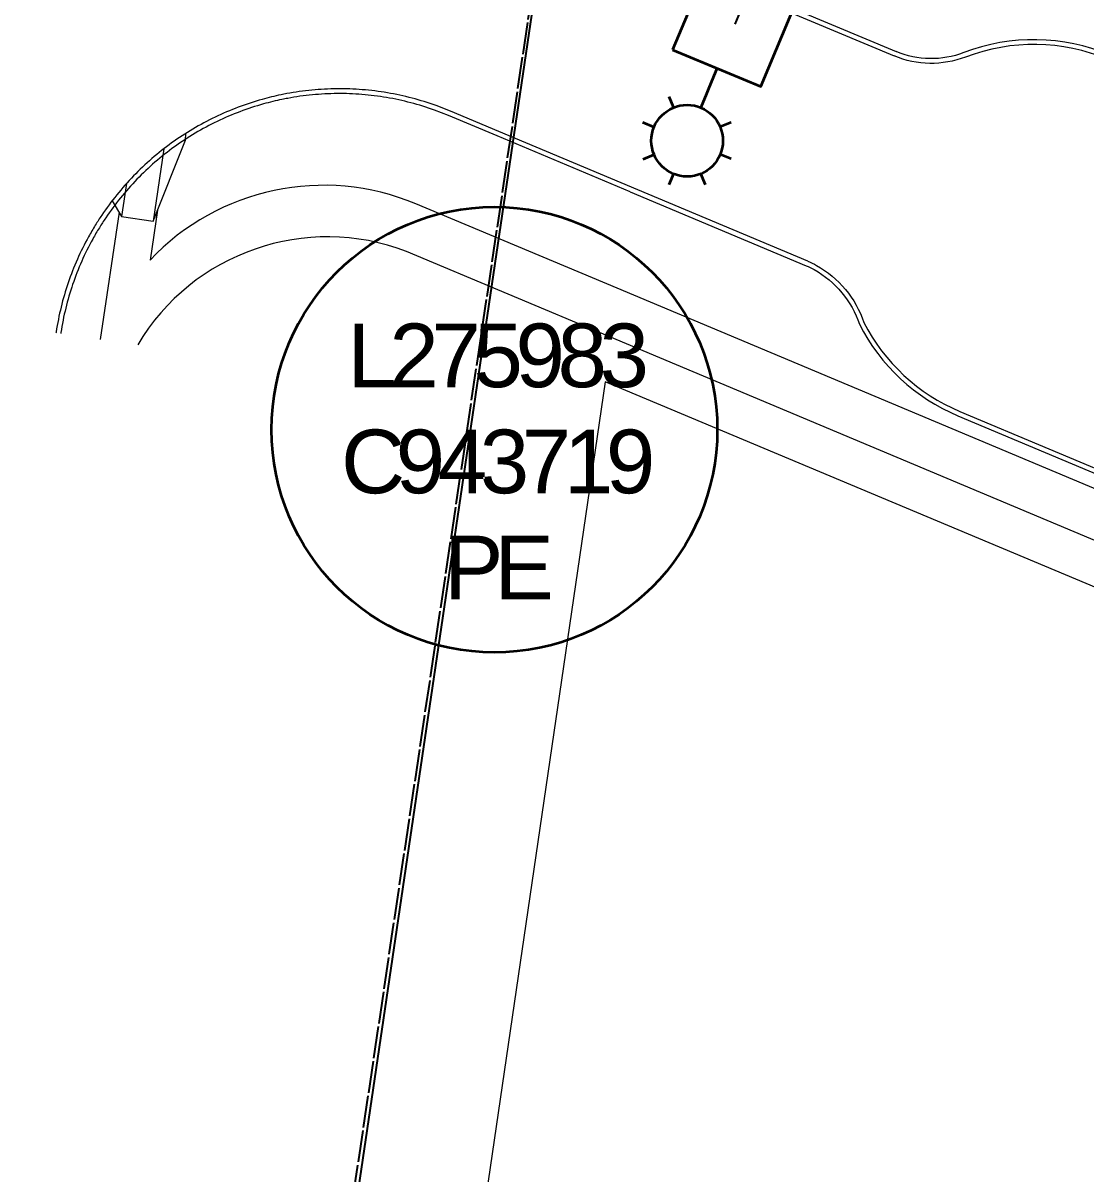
# Model space of a CAD drawing. Header units: metres. Extents: x 307635 to 308805, y 6256169 to 6257356.
# Drawn here: x 308115.06 to 308148.45, y 6256682.75 to 6256718.92 of the extents above; entities that cross this region are included whole.
import ezdxf
from ezdxf.enums import TextEntityAlignment as Align

# ---------------------------------------------------------------- set-up
doc = ezdxf.new("R2010")
doc.units = ezdxf.units.M
doc.linetypes.add('Cable Exist OH', pattern=[1, 1, 0])
doc.layers.get('0').update_dxf_attribs({"color": 6})
doc.layers.get('Defpoints').update_dxf_attribs({"color": 250})
doc.layers.add('_User Miscellaneous10', color=252, linetype='Continuous', lineweight=13, transparency=0.5)
for name, color, linetype, lineweight in [('_User_LV_Exist', 5, 'Continuous', 35), ('Cadastre Land Parcels_SP_EXT', 118, 'Continuous', 15), ('Mains_TR_EXT', 211, 'Continuous', 25)]:
    doc.layers.add(name, color=color, linetype=linetype, lineweight=lineweight)
doc.layers.add('OH_Details_SP_MISC', color=7, linetype='Continuous')
doc.styles.add('SL_LABEL', font='arial.ttf', dxfattribs={"height": 2})
doc.styles.get("Standard").update_dxf_attribs({"font": 'arial.ttf'})
doc.linetypes.add('Cable New UG', pattern='A,5.5,-0.01,["X",Standard,S=1.8,R=0,X=0,Y=-0.94],-1.7', length=7.21)

# ---------------------------------------------------------------- blocks, each defined once
blk = doc.blocks.new('*U268')
at = {"layer": 'Defpoints'}
blk.add_line((4, -2), (4, 2), dxfattribs=at)
at = {"width": 0.9, "flags": 8}
blk.add_attdef('ASSET_NUM', text='', height=2, dxfattribs=at).set_placement((4, 2), align=Align.MIDDLE_LEFT)
at = {"flags": 1}
blk.add_attdef('Z', (-2.351, -1.813), '', height=0.2, rotation=270, dxfattribs=at)
at = {"flags": 9}
for tag, p in [('NOTES', (-2, -1.813)), ('SUBURB', (-1.8, -1.813)), ('STREETNAME', (-1.6, -1.813)), ('LOCATION', (-1.4, -1.813)), ('LEGEND', (-1.2, -1.813)), ('USAGE', (-1, -1.813)), ('STATE', (-0.8, -1.813)), ('OWNED_BY', (-0.6, -1.813)), ('COLUMN_TYPE', (-0.4, -1.813)), ('STREET_CODE', (-0.2, -1.813)), ('STRUCTURE_PLANT_NUMBER', (0.031, -1.813))]:
    blk.add_attdef(tag, text='', height=0.2, rotation=270, dxfattribs=at).set_placement(p, align=Align.MIDDLE_LEFT)
at = {"ltscale": 10}
blk.add_wipeout([(-1.5, -1.5), (-1.5, 1.5), (1.5, 1.5), (1.5, -1.5)], dxfattribs=at)
blk.add_lwpolyline([(-1.5, 1.5), (-1.5, -1.5), (1.5, -1.5), (1.5, 1.5)], close=True)
at = {"layer": 'Defpoints'}
blk.add_line((0, 0), (2, 0), dxfattribs=at)
blk = doc.blocks.new('*U263')
for tag, height, rotation, flags, p in [('LANTNUMBER', 0.2, 270, 9, (-1.4, 2.6)), ('LOUTREACH', 0.2, 270, 9, (-1.4, 2.2)), ('LOUTREACHVOCAB', 0.2, 270, 9, (-1.4, 2)), ('LRATECODE', 0.2, 270, 9, (-1.4, 1.8)), ('LREMOVE', 0.2, 270, 9, (-1.4, 1.6)), ('LREPLACE', 0.2, 270, 9, (-1.4, 1.4)), ('LTYPE', 0.2, 270, 9, (-1.4, 1.2)), ('LTYPEVOCAB', 0.2, 270, 9, (-1.4, 1)), ('LEGEND', 0.2, 270, 9, (-1.4, 0.8)), ('SUBURB', 0.2, 270, 9, (-1.4, 0.6)), ('STREETNAME', 0.2, 270, 9, (-1.4, 0.4)), ('LOCATION', 0.2, 270, 9, (-1.4, 0.2)), ('LNEW', 0.2, 270, 9, (-6.4, 0)), ('LMASTVOCAB', 0.2, 270, 9, (-6.2, 0)), ('LMAST', 0.2, 270, 9, (-6, 0)), ('LLAMPVOCAB', 0.2, 270, 9, (-5.8, 0)), ('LLAMP', 0.2, 270, 9, (-5.6, 0)), ('LEXIST', 0.2, 270, 9, (-5.4, 0)), ('LCHARGE3PERCENT', 0.2, 270, 9, (-5.2, 0)), ('LCHARGE3', 0.2, 270, 9, (-5, 0)), ('LCHARGE2PERCENT', 0.2, 270, 9, (-4.8, 0)), ('LCHARGE2', 0.2, 270, 9, (-4.6, 0)), ('LCHARGE1PERCENT', 0.2, 270, 9, (-4.4, 0)), ('LCHARGE1', 0.2, 270, 9, (-4.2, 0)), ('LCATEGORY', 0.2, 270, 9, (-4, 0)), ('LBRACKETVOCAB', 0.2, 270, 9, (-3.8, 0)), ('LBRACKET', 0.2, 270, 9, (-3.6, 0)), ('LKINGHEIGHT', 0.2, 270, 9, (-3.4, 0)), ('CREPLACE', 0.2, 270, 9, (-3.2, 0)), ('CREMOVE', 0.2, 270, 9, (-3, 0)), ('CNUMBER', 0.2, 270, 9, (-2.8, 0)), ('CNEW', 0.2, 270, 9, (-2.6, 0)), ('CEXIST', 0.2, 270, 9, (-2.4, 0)), ('USAGE', 0.2, 270, 9, (-2.2, 0)), ('STATE', 0.2, 270, 9, (-2, 0)), ('OWNED_BY', 0.2, 270, 9, (-1.8, 0)), ('ORIENTATION', 0.2, 270, 9, (-1.6, 0)), ('NOTES', 0.2, 270, 9, (-1.4, 0)), ('NO_PHASES', 0.2, 270, 9, (-1.2, 0)), ('LNUMBER', 1, 247.6127, 8, (-3.591, -6.092))]:
    blk.add_attdef(tag, text='', height=height, rotation=rotation, dxfattribs=dict(flags=flags)).set_placement(p, align=Align.MIDDLE_LEFT)
at = {"style": 'SL_LABEL'}
for tag, height, rotation, flags, p in [('STREET_CODE', 0.001, 270, 9, (0.001, 0)), ('ASSET_NUM', 1, 247.6127, 8, (-1.741, -6.853))]:
    blk.add_attdef(tag, text='', height=height, rotation=rotation, dxfattribs=dict(at, flags=flags)).set_placement(p, align=Align.MIDDLE_LEFT)
at = {"flags": 1}
blk.add_attdef('Z', (0, 0), '', height=0.001, rotation=270, dxfattribs=at)
blk.add_wipeout([(-2.166, -5.259), (-2.908, -4.275), (-3.084, -3.056), (-2.1, -2.314), (-0.881, -2.138), (-0.139, -3.122), (0.037, -4.341), (-0.947, -5.083)])
for p, q in [((0, 0), (-1.095, -2.658)), ((-2.1, -2.314), (-1.956, -2.66)), ((-2.564, -3.27), (-2.91, -3.127)), ((-0.139, -3.122), (-0.485, -3.266)), ((-2.908, -4.275), (-2.562, -4.131)), ((-0.137, -4.27), (-0.483, -4.127)), ((-1.952, -4.739), (-2.095, -5.085)), ((-0.947, -5.083), (-1.091, -4.737))]:
    blk.add_line(p, q)
blk.add_circle((-1.523, -3.699), 1.125)
at = {"flags": 9}
for tag, p in [('OPERATING_VOLTAGE', (-1.4, 0)), ('LANTERN_TYPE', (-1, 0)), ('LANTERN_PURPOSE', (-0.8, 0)), ('CONTROL_TYPE', (-0.6, 0)), ('CONSTRUCTED_VOLTAGE', (-0.4, 0)), ('MAINTAINED_BY', (-1.4, -0.663))]:
    blk.add_attdef(tag, text='', height=0.2, rotation=270, dxfattribs=at).set_placement(p, align=Align.MIDDLE_LEFT)
blk.add_attdef('OPERATED_BY', (-1.4, -0.407), '', height=0.2, rotation=270, dxfattribs=at)

msp = doc.modelspace()

# ---------------------------------------------------------------- linework, layer by layer
at = {"layer": '_User Miscellaneous10'}
for p, q in [((308135.235, 6256720.903), (308142.426, 6256717.882)), ((308135.293, 6256721.042), (308142.484, 6256718.021)), ((308120.159, 6256715.235), (308120.176, 6256715.443)), ((308119.143, 6256712.688), (308120.159, 6256715.235)), ((308117.853, 6256713.328), (308118.154, 6256712.835)), ((308118.154, 6256712.835), (308119.143, 6256712.688))]:
    msp.add_line(p, q, dxfattribs=at)
for points in [[(308161.315, 6256709.947, -0.193302), (308159.725, 6256711.519, 0.193302), (308156.544, 6256714.663), (308149.134, 6256717.776, 0.193302), (308144.662, 6256717.847, -0.193302), (308142.426, 6256717.882)], [(308161.373, 6256710.086, -0.193302), (308159.862, 6256711.579, 0.193302), (308156.602, 6256714.802), (308149.192, 6256717.915, 0.193302), (308144.608, 6256717.987, -0.193302), (308142.484, 6256718.021, -0.193302)], [(308139.715, 6256711.429), (308130.007, 6256715.507), (308128.481, 6256716.149), (308128.037, 6256716.321, 0.022049), (308127.279, 6256716.556, 0.022049), (308126.504, 6256716.724, 0.022049), (308125.716, 6256716.822, 0.022049), (308124.923, 6256716.851, 0.022049), (308124.131, 6256716.81, 0.022049), (308123.346, 6256716.699, 0.005201), (308123.162, 6256716.662, 0.016846), (308122.573, 6256716.519, 0.022049), (308121.819, 6256716.272, 0.022049), (308121.089, 6256715.96, 0.022049), (308120.391, 6256715.584, 0.022049), (308119.727, 6256715.149, 0.022049), (308119.105, 6256714.656, 0.022049), (308118.529, 6256714.111, 0.022049), (308118.003, 6256713.517, 0.022049), (308117.531, 6256712.88, 0.010402), (308117.328, 6256712.565, 0.011644), (308117.117, 6256712.203, 0.022049), (308116.764, 6256711.492, 0.022049), (308116.475, 6256710.753, 0.022049), (308116.253, 6256709.991, 0.022049), (308116.098, 6256709.213, 0.00097), (308116.093, 6256709.179, 0.000002), (308116.093, 6256709.179)], [(308134.125, 6256713.614), (308129.949, 6256715.369), (308128.424, 6256716.01), (308127.984, 6256716.181, 0.021994), (308127.241, 6256716.411, 0.022049), (308126.478, 6256716.576, 0.022049), (308125.704, 6256716.673, 0.022049), (308124.925, 6256716.701, 0.022049), (308124.146, 6256716.66, 0.022049), (308123.373, 6256716.551, 0.005201), (308123.192, 6256716.516, 0.016846), (308122.613, 6256716.375, 0.022049), (308121.872, 6256716.132, 0.022049), (308121.155, 6256715.824, 0.022049), (308120.467, 6256715.455, 0.022049), (308119.815, 6256715.027, 0.022049), (308119.203, 6256714.543, 0.022049), (308118.636, 6256714.007, 0.022049), (308118.119, 6256713.423, 0.022049), (308117.655, 6256712.796, 0.010402), (308117.456, 6256712.486, 0.011644), (308117.248, 6256712.13, 0.022049), (308116.901, 6256711.431, 0.022049), (308116.617, 6256710.705, 0.022049), (308116.399, 6256709.956, 0.022049), (308116.247, 6256709.19, 0.00097), (308116.242, 6256709.157, 0.000002), (308116.242, 6256709.156, 0.000002)], [(308169.347, 6256697.55), (308169.077, 6256695.732), (308133.718, 6256710.586), (308127.394, 6256713.236, 0.312195), (308119.049, 6256711.47, 0.312195)], [(308193.607, 6256683.799), (308133.492, 6256709.054), (308127.106, 6256711.737, 0.365711), (308118.659, 6256708.804, 1.634121)], [(308139.715, 6256711.429, -0.024689), (308139.982, 6256711.301, -0.184843), (308141.47, 6256709.509, 0.176696), (308144.486, 6256706.713), (308161.261, 6256699.666, 0.15502), (308164.879, 6256699.339, 0.031212), (308165.598, 6256699.546, -0.203506), (308167.968, 6256699.56, 197.897055)], [(308139.657, 6256711.291, -0.024585), (308139.91, 6256711.17, -0.185641), (308141.331, 6256709.45, 0.177165), (308144.428, 6256706.575), (308161.203, 6256699.528, 0.15502), (308164.912, 6256699.192, 0.031415), (308165.653, 6256699.406, -0.20394), (308167.91, 6256699.421, -0.20394)]]:
    msp.add_lwpolyline(points, format="xyb", dxfattribs=at)
for points in [[(308119.48, 6256714.963), (308119.143, 6256712.688)], [(308118.307, 6256713.874), (308118.154, 6256712.835)], [(308134.125, 6256713.614), (308139.657, 6256711.291)]]:
    msp.add_lwpolyline(points, dxfattribs=at)
at = {"layer": '_User Miscellaneous10', "elevation": 79.95}
for points in [[(308118.083, 6256712.971), (308117.485, 6256708.972)], [(308119.277, 6256713.032), (308119.049, 6256711.47)], [(308119.277, 6256713.032), (308119.242, 6256712.798)]]:
    msp.add_lwpolyline(points, dxfattribs=at)
at = {"layer": '_User_LV_Exist'}
msp.add_circle((308129.867, 6256706.139), 7, dxfattribs=at)
at = {"layer": 'Cadastre Land Parcels_SP_EXT', "linetype": 'Continuous'}
msp.add_lwpolyline([(308212.386, 6256674.488), (308133.34, 6256707.647), (308096.572, 6256456.379)], dxfattribs=at)
at = {"layer": 'Mains_TR_EXT', "linetype": 'Cable Exist OH'}
msp.add_lwpolyline([(308144.321, 6256809.241), (308123.065, 6256666.177)], dxfattribs=at)
at = {"layer": 'OH_Details_SP_MISC', "color": 7, "linetype": 'Continuous', "flags": 128}
msp.add_lwpolyline([(308162.558, 6256934.559), (308144.321, 6256809.241), (308121.344, 6256653.511)], dxfattribs=at)

# ---------------------------------------------------------------- texts
at = {"layer": '_User_LV_Exist', "insert": (308129.867, 6256705.139), "char_height": 2, "attachment_point": 5}
msp.add_mtext('{\\T0.8;L275983\\PC943719\\PPE}', dxfattribs=at)

# ---------------------------------------------------------------- next in the draw order: block references
at = {"layer": '_User_LV_Exist', "linetype": 'Cable New UG', "lineweight": -2}
msp.add_blockref('*U263', (308137.442, 6256718.918), dxfattribs=at)

# ---------------------------------------------------------------- next in the draw order: block references
at = {"layer": '_User_LV_Exist', "lineweight": -2, "rotation": 67.28105375240133}
msp.add_blockref('*U268', (308137.427, 6256718.883), dxfattribs=at)

doc.saveas('drawing.dxf')
